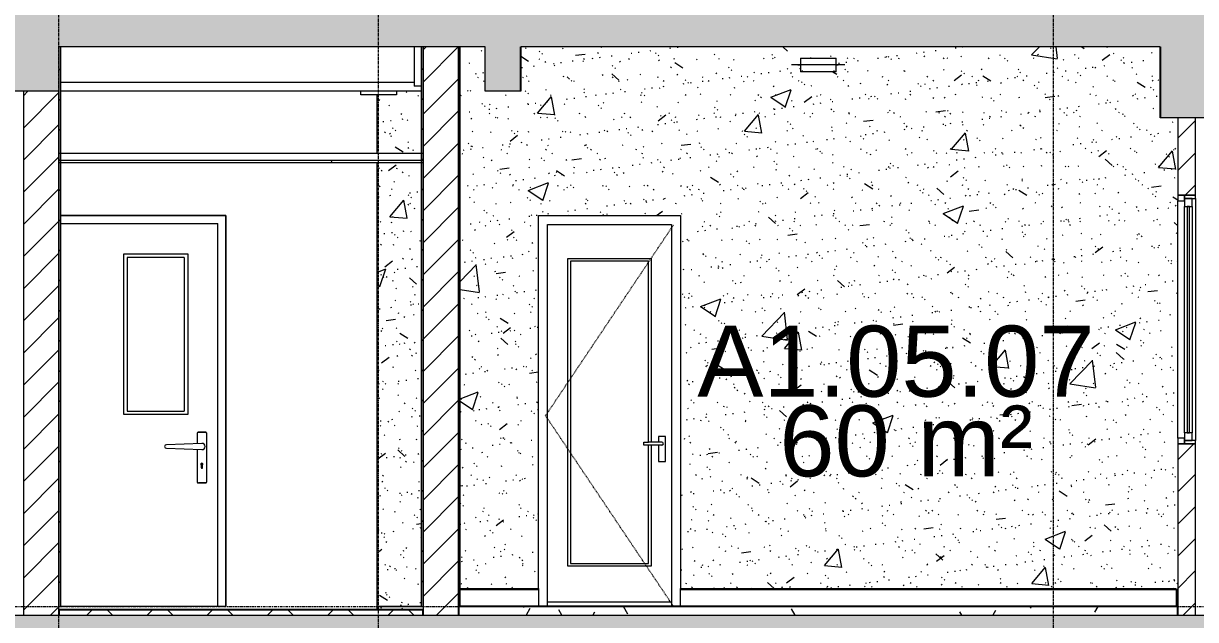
# Model space of a CAD drawing. Header units: millimetres. Extents: x 25061 to 259291, y -8723 to 35400.
# Drawn here: x 236610 to 243210, y 15726 to 19082 of the extents above; entities that cross this region are included whole.
import ezdxf

# ---------------------------------------------------------------- set-up
doc = ezdxf.new("R2010")
doc.units = ezdxf.units.MM
for name, pattern in [('Centre', [31.75, 6.35, -4.7625, 15.875, -4.7625]), ('Dash', [6.35, 3.175, -3.175]), ('Grid Line', [22.225, 12.7, -3.175, 3.175, -3.175])]:
    doc.linetypes.add(name, pattern=pattern)
for name, color, linetype, lineweight in [('0-2', 50, 'Continuous', 5), ('A-AREA-IDEN', 2, 'Continuous', 9), ('A-CLNG', 13, 'Continuous', 9), ('A-CLNG-3', 13, 'Continuous', 18), ('A-CLNG-PATT-3', 13, 'Continuous', 9), ('A-DETL-GENF-2', 7, 'Continuous', 9), ('A-DETL-GENF-HDLN-1', 7, 'Dash', 9), ('A-DETL-THIN', 151, 'Continuous', 9), ('A-DOOR', 31, 'Continuous', 9), ('A-DOOR-1', 7, 'Continuous', 9), ('A-DOOR-FRAM', 31, 'Continuous', 9), ('A-FLOR-1', 10, 'Continuous', 25), ('A-FLOR-3', 192, 'Continuous', 25), ('A-FLOR-HRAL-1', 253, 'Continuous', 9), ('A-FLOR-LEVL-2', 51, 'Centre', 9), ('A-FLOR-PATT-3', 8, 'Continuous', 9), ('A-FLOR-PATT-4', 67, 'Continuous', 9), ('A-GLAZ', 151, 'Continuous', 9), ('A-GLAZ-3', 7, 'Continuous', 9), ('A-WALL', 113, 'Continuous', 9), ('A-WALL-1', 113, 'Continuous', 18), ('A-WALL-2', 250, 'Continuous', 18), ('A-WALL-3', 7, 'Continuous', 9), ('A-WALL-PATT-1', 7, 'Continuous', 9), ('A-WALL-PATT-2', 9, 'Continuous', 9), ('A-WALL-PATT-4', 111, 'Continuous', 9), ('E-LITE-EQPM', 33, 'Continuous', 9), ('E-LITE-EQPM-1', 7, 'Continuous', 9), ('I-WALL', 2, 'Continuous', 9), ('I-WALL-1', 250, 'Continuous', 18), ('I-WALL-2', 7, 'Continuous', 9), ('I-WALL-3', 2, 'Continuous', 18), ('S-BEAM-1', 12, 'Continuous', 5), ('S-BEAM-2', 10, 'Continuous', 25), ('S-BEAM-3', 7, 'Continuous', 9), ('S-GRID-1', 1, 'Grid Line', 9)]:
    doc.layers.add(name, color=color, linetype=linetype, lineweight=lineweight)
doc.styles.add('Arial', font='arial.ttf', dxfattribs={"height": 400})
pattern_1 = [(45, (200382.47, 14125), (-90.50967, 90.50967), [])]
pattern_2 = [(45, (200382.47, 14125), (-84.8528, 84.8528), [])]
pattern_3 = [(50, (200382.5, 14125), (1165.978, -102.01), [121.92, -1341.12]), (355, (200382.5, 14125), (-225.554, 1222.763), [97.536, -1072.896]), (100.451, (200479.6, 14116.5), (940.433, 1120.746), [103.616, -1139.776]), (46.184, (200382.5, 14450.1), (1734.906, -269.074), [182.88, -2011.68]), (96.636, (200527, 14427.7), (1519.38, 1583.536), [155.424, -1709.665]), (351.184, (200382.5, 14450.1), (1519.39, 1583.52), [146.304, -1609.344]), (21, (200545, 14368.8), (970.332, -654.498), [121.92, -1341.12]), (326, (200545, 14368.8), (395.533, 1178.804), [97.536, -1072.896]), (71.451, (200625.9, 14314.3), (1365.87, 524.296), [103.616, -1139.776]), (37.5, (200382.47, 14125), (19.767, 541.1527), [53.645, -1006.246, 53.645, -1035.507, -1076.96]), (37.5, (200382.47, 14125), (19.767, 541.1527), [-2149.043, 53.645, -1023.315]), (7.5, (200382.5, 14125), (427.646, 641.156), [53.645, -567.334, 53.645, -981.862, -410.464]), (7.5, (200382.5, 14125), (427.646, 641.156), [-1656.486, 53.645, -356.819]), (327.5, (200019.96, 14125), (867.782, -36.665), [53.645, -352.755, 53.645, -1214.323, -1682.496]), (327.5, (200019.96, 14125), (867.782, -36.665), [-1674.368, 53.645, -1628.85]), (317.5, (199857.4, 14125), (948.028, 162.731), [53.645, -474.675, 53.645, -788.416, -1194.816]), (317.5, (199857.4, 14125), (948.028, 162.731), [-1370.38, 53.645, -1141.17])]
pattern_4 = [(37.5, (200382.47, 14125), (-5.1206, 156.61216), [5.364, -118.181, 5.364, -132.812, -132.08]), (37.5, (200382.47, 14125), (-5.1206, 156.61216), [-261.722, 5.364, -126.716]), (7.5, (200382.47, 14125), (143.847, 229.3842), [5.364, -61.285, 5.364, -105.989, -42.672]), (7.5, (200382.47, 14125), (143.847, 229.3842), [-178.003, 5.364, -37.308]), (327.5, (200282.5, 14125), (253.11758, 0.46008), [5.364, -35.276, 5.364, -140.94, -191.008]), (327.5, (200282.5, 14125), (253.11758, 0.46008), [-186.944, 5.364, -185.644]), (317.5, (200282.5, 14125), (244.3381, 71.3376), [5.364, -14.956, 5.364, -90.546, -109.728]), (317.5, (200282.5, 14125), (244.3381, 71.3376), [-116.23, 5.364, -104.364])]

# ---------------------------------------------------------------- blocks, each defined once
blk = doc.blocks.new('NCV_TKTC_KET CAU_rvt-2-TKCS_MẶT CẮT 2')
at = {"layer": 'S-BEAM-1'}
blk.add_hatch(color=256, dxfattribs=at).paths.add_polyline_path([(-41852.6, 18700), (-41852.6, 18700), (-41852.6, 18812.5)])
at = {"layer": 'S-BEAM-2'}
for p, q in [((-41852.6, 18700), (-41852.6, 18950)), ((-38252.6, 18950), (-38252.6, 18550))]:
    blk.add_line(p, q, dxfattribs=at)
at = {"layer": 'S-BEAM-3'}
for p, q in [((-42452.7, 18950), (-42452.7, 18730)), ((-42452.7, 18750), (-44442.6, 18750)), ((-42412.6, 18700), (-44442.6, 18700)), ((-42752.6, 18680), (-42752.6, 18700)), ((-42552.6, 18680), (-42752.6, 18680)), ((-42552.6, 18700), (-42552.6, 18680)), ((-42412.6, 18730), (-42452.7, 18730))]:
    blk.add_line(p, q, dxfattribs=at)
blk = doc.blocks.new('DOOR_CW_01 CANH MO-PANEL KINH - DIG_02-800x2200-CỬA NHÔM KÍNH-400864-TKCS_MẶT CẮT 2')
at = {"layer": 'A-DETL-GENF-HDLN-1'}
for p, q in [((-116112.6, 6673.5), (-115392.6, 7747)), ((-115392.6, 5600), (-116112.6, 6673.5))]:
    blk.add_line(p, q, dxfattribs=at)
at = {"layer": 'A-DOOR-1'}
for p, q in [((-116102.6, 5600), (-116102.6, 7750)), ((-116102.6, 7750), (-115402.6, 7750)), ((-115402.6, 7750), (-115402.6, 5600)), ((-115987.6, 7558), (-115517.6, 7558)), ((-115987.6, 5826), (-115987.6, 7558)), ((-115532.6, 7543), (-115972.6, 7543)), ((-115972.6, 7543), (-115972.6, 5841)), ((-115532.6, 6524.5), (-115532.6, 7543)), ((-115517.6, 7558), (-115517.6, 6524.5)), ((-115477.3, 6556), (-115477.3, 6524.5)), ((-115437.8, 6556), (-115477.3, 6556)), ((-115437.8, 6416), (-115437.8, 6556)), ((-115558.4, 6524.5), (-115532.6, 6524.5)), ((-115558.4, 6507.5), (-115558.4, 6524.5)), ((-115532.6, 6507.5), (-115558.4, 6507.5)), ((-115457.6, 6524.5), (-115532.6, 6524.5)), ((-115532.6, 5841), (-115532.6, 6507.5)), ((-115457.6, 6507.5), (-115532.6, 6507.5)), ((-115517.6, 6507.5), (-115517.6, 5826)), ((-115477.3, 6507.5), (-115477.3, 6416)), ((-115477.3, 6416), (-115437.8, 6416)), ((-115517.6, 5826), (-115987.6, 5826)), ((-115972.6, 5841), (-115532.6, 5841)), ((-116152.6, 5700), (-116152.6, 5695)), ((-115352.6, 5695), (-115352.6, 5700)), ((-116102.6, 5626), (-115402.6, 5626))]:
    blk.add_line(p, q, dxfattribs=at)
for start, end in [(0, 90), (270, 360)]:
    blk.add_arc((-115457.6, 6516), 8.5, start, end, dxfattribs=at)
blk = doc.blocks.new('M_Fixed - 900 x 1400-V148-TKCS_MẶT CẮT 2')
at = {"layer": 'A-GLAZ-3'}
for p, q in [((-38115.564287, 7915), (-38152.564287, 7915)), ((-38152.564287, 7915), (-38152.564287, 7883)), ((-38152.564287, 7883), (-38115.564287, 7883)), ((-38152.564287, 6547), (-38152.564287, 7883)), ((-38052.564287, 7915), (-38115.564287, 7915)), ((-38115.564287, 7915), (-38115.564287, 7896)), ((-38115.564287, 7883), (-38115.564287, 7915)), ((-38071.564287, 7896), (-38115.564287, 7896)), ((-38115.564287, 7896), (-38115.564287, 7852)), ((-38115.564287, 7896), (-38052.564287, 7896)), ((-38071.564287, 7852), (-38071.564287, 7896)), ((-38052.564287, 7896), (-38052.564287, 7915)), ((-38052.564287, 7896), (-38052.564287, 6534)), ((-38115.564287, 7852), (-38071.564287, 7852)), ((-38115.564287, 6578), (-38115.564287, 7852)), ((-38087.564287, 7852), (-38099.564287, 7852)), ((-38099.564287, 7852), (-38099.564287, 6578)), ((-38087.564287, 6578), (-38087.564287, 7852)), ((-38071.564287, 7852), (-38071.564287, 6578)), ((-38115.564287, 6547), (-38152.564287, 6547)), ((-38152.564287, 6547), (-38152.564287, 6515)), ((-38071.564287, 6578), (-38115.564287, 6578)), ((-38115.564287, 6578), (-38115.564287, 6534)), ((-38115.564287, 6515), (-38115.564287, 6547)), ((-38099.564287, 6578), (-38087.564287, 6578)), ((-38071.564287, 6534), (-38071.564287, 6578)), ((-38152.564287, 6515), (-38115.564287, 6515)), ((-38115.564287, 6534), (-38071.564287, 6534)), ((-38052.564287, 6534), (-38115.564287, 6534)), ((-38115.564287, 6534), (-38115.564287, 6515)), ((-38115.564287, 6515), (-38052.564287, 6515)), ((-38052.564287, 6515), (-38052.564287, 6534))]:
    blk.add_line(p, q, dxfattribs=at)
blk = doc.blocks.new('LIC_08-ĐÈN LED TRÒN GẮN NỔI - LIC_08 - ĐÈN LED TRÒN GẮN NỔI_ P_18W_ ÁNH SÁNG TRẮNG 6000K-V151-TKCS_MẶT CẮT 2')
at = {"layer": 'E-LITE-EQPM-1'}
for p, q in [((-114152.1, 8650), (-114202.1, 8650)), ((-114167.1, 8650), (-114154, 8650)), ((-113940.5, 8650), (-114167.1, 8650)), ((-114152.1, 8687), (-114152.1, 8610)), ((-114152.1, 8687), (-114052.1, 8687)), ((-114052.1, 8687), (-113952.1, 8687)), ((-113952.1, 8610), (-113952.1, 8687)), ((-113902.1, 8650), (-113952.1, 8650)), ((-113949.2, 8650), (-113940.5, 8650)), ((-114052.1, 8610), (-114152.1, 8610)), ((-114142.1, 8618), (-114142.1, 8615)), ((-113952.1, 8610), (-114052.1, 8610)), ((-113962.1, 8615), (-113962.1, 8618))]:
    blk.add_line(p, q, dxfattribs=at)
blk = doc.blocks.new('Railing - Railing-915960-TKCS_MẶT CẮT 2')
at = {"layer": 'A-FLOR-HRAL-1'}
for p, q in [((-40952.564287, 5600), (-40952.564287, 5695)), ((-40952.564287, 5695), (-38162.564287, 5695))]:
    blk.add_line(p, q, dxfattribs=at)
blk = doc.blocks.new('Railing - Railing-915961-TKCS_MẶT CẮT 2')
at = {"layer": 'A-FLOR-HRAL-1'}
for p, q in [((-42192.564287, 5695), (-42202.564287, 5695)), ((-42202.564287, 5695), (-42202.564287, 5600)), ((-42192.564287, 5600), (-42192.564287, 5695)), ((-42192.564287, 5695), (-41752.564287, 5695)), ((-41752.564287, 5695), (-41752.564287, 5600)), ((-38152.564287, 5695), (-38162.564287, 5695)), ((-38162.564287, 5695), (-38162.564287, 5600)), ((-38152.564287, 5600), (-38152.564287, 5695)), ((-42202.564287, 5600), (-42192.564287, 5600)), ((-38162.564287, 5600), (-38152.564287, 5600))]:
    blk.add_line(p, q, dxfattribs=at)
blk = doc.blocks.new('NCV_TKTC_TANG 5_rvt-2-TKCS_MẶT CẮT 2')
at = {"layer": 'A-FLOR-PATT-4'}
h = blk.add_hatch(dxfattribs=at)
h.set_pattern_fill('FP_36', color=256, style=0, pattern_type=2)
h.set_pattern_definition([(0, (-80880.3, 14125), (650.24, 162.56), [53.645, -434.035, 53.645, -3034.995]), (0, (-80880.3, 14125), (650.24, 162.56), [-541.325, -434.035, 53.645, -921.715, -1625.6]), (0, (-80880.3, 14125), (650.24, 162.56), [-1950.72, 53.645, -434.035, 53.645, -1084.275]), (0, (-80880.3, 14125), (650.24, 162.56), [-2492.045, -271.475, 53.645, -759.155]), (120, (-80636.46, 14206.28), (-465.9011, 481.84436), [53.645, -434.035, 53.645, -3034.995]), (120, (-80636.46, 14206.28), (-465.9011, 481.84436), [-541.325, -434.035, 53.645, -921.715, -1625.6]), (120, (-80636.46, 14206.28), (-465.9011, 481.84436), [-1950.72, 53.645, -434.035, 53.645, -1084.275]), (120, (-80636.46, 14206.28), (-465.9011, 481.84436), [-2492.045, -271.475, 53.645, -759.155]), (240, (-80555.18, 14531.4), (-184.3389, -644.40436), [53.645, -434.035, 53.645, -3034.995]), (240, (-80555.18, 14531.4), (-184.3389, -644.40436), [-541.325, -434.035, 53.645, -921.715, -1625.6]), (240, (-80555.18, 14531.4), (-184.3389, -644.40436), [-1950.72, 53.645, -434.035, 53.645, -1084.275]), (240, (-80555.18, 14531.4), (-184.3389, -644.40436), [-2492.045, -271.475, 53.645, -759.155])])
h.paths.add_polyline_path([(-38152.6, 15750), (-38152.6, 15800), (-42202.6, 15800), (-42202.6, 15750), (-38536.2, 15750)])
at = {"layer": 'A-WALL-PATT-1'}
h = blk.add_hatch(dxfattribs=at)
h.set_pattern_fill('FP_39', color=256, style=0, pattern_type=2)
h.set_pattern_definition([(45, (-80880.3, 14125), (-84.8528, 84.8528), [])])
h.paths.add_polyline_path([(-42192.6, 15900), (-42192.6, 18950), (-42202.6, 18950), (-42202.6, 15900)])
at = {"layer": 'A-WALL-PATT-2'}
h = blk.add_hatch(dxfattribs=at)
h.set_pattern_fill('FP_37', color=256, style=0, pattern_type=2)
h.set_pattern_definition([(50, (-80880.3, 14125), (1165.978, -102.01), [121.92, -1341.12]), (355, (-80880.3, 14125), (-225.554, 1222.763), [97.536, -1072.896]), (100.451, (-80783.1, 14116.5), (940.433, 1120.746), [103.616, -1139.776]), (46.184, (-80880.3, 14450.1), (1734.906, -269.074), [182.88, -2011.68]), (96.636, (-80735.7, 14427.7), (1519.38, 1583.536), [155.424, -1709.665]), (351.184, (-80880.3, 14450.1), (1519.39, 1583.52), [146.304, -1609.344]), (21, (-80717.7, 14368.8), (970.332, -654.498), [121.92, -1341.12]), (326, (-80717.7, 14368.8), (395.533, 1178.804), [97.536, -1072.896]), (71.451, (-80636.9, 14314.3), (1365.87, 524.296), [103.616, -1139.776]), (37.5, (-80880.3, 14125), (19.767, 541.1527), [53.645, -1006.246, 53.645, -1035.507, -1076.96]), (37.5, (-80880.3, 14125), (19.767, 541.1527), [-2149.043, 53.645, -1023.315]), (7.5, (-80880.3, 14125), (427.646, 641.156), [53.645, -567.334, 53.645, -981.862, -410.464]), (7.5, (-80880.3, 14125), (427.646, 641.156), [-1656.486, 53.645, -356.819]), (327.5, (-81242.8, 14125), (867.782, -36.665), [53.645, -352.755, 53.645, -1214.323, -1682.496]), (327.5, (-81242.8, 14125), (867.782, -36.665), [-1674.368, 53.645, -1628.85]), (317.5, (-81405.4, 14125), (948.028, 162.731), [53.645, -474.675, 53.645, -788.416, -1194.816]), (317.5, (-81405.4, 14125), (948.028, 162.731), [-1370.38, 53.645, -1141.17])])
h.paths.add_polyline_path([(-38162.6, 15900), (-38152.6, 15900), (-38152.6, 18550), (-38252.6, 18550), (-38252.6, 18950), (-41852.6, 18950), (-41852.6, 18700), (-42052.6, 18700), (-42052.6, 18950), (-42192.6, 18950), (-42192.6, 15900), (-41752.6, 15900), (-41752.6, 18000), (-40952.6, 18000), (-40952.6, 15900), (-38536.2, 15900)])
h.paths.add_polyline_path([(-40080.6, 18810), (-40277.2, 18810), (-40277.2, 18887), (-40077.2, 18887), (-40077.2, 18810)])
h = blk.add_hatch(dxfattribs=at)
h.set_pattern_fill('FP_38', color=256, style=0, pattern_type=2)
h.set_pattern_definition([(37.5, (-80880.3, 14125), (-5.1206, 156.61216), [5.364, -118.181, 5.364, -132.812, -132.08]), (37.5, (-80880.3, 14125), (-5.1206, 156.61216), [-261.722, 5.364, -126.716]), (7.5, (-80880.3, 14125), (143.847, 229.3842), [5.364, -61.285, 5.364, -105.989, -42.672]), (7.5, (-80880.3, 14125), (143.847, 229.3842), [-178.003, 5.364, -37.308]), (327.5, (-80980.28, 14125), (253.11758, 0.46008), [5.364, -35.276, 5.364, -140.94, -191.008]), (327.5, (-80980.28, 14125), (253.11758, 0.46008), [-186.944, 5.364, -185.644]), (317.5, (-80980.28, 14125), (244.3381, 71.3376), [5.364, -14.956, 5.364, -90.546, -109.728]), (317.5, (-80980.28, 14125), (244.3381, 71.3376), [-116.23, 5.364, -104.364])])
h.paths.add_polyline_path([(-38162.6, 15900), (-38152.6, 15900), (-38152.6, 18550), (-38252.6, 18550), (-38252.6, 18950), (-41852.6, 18950), (-41852.6, 18700), (-42052.6, 18700), (-42052.6, 18950), (-42192.6, 18950), (-42192.6, 15900), (-41752.6, 15900), (-41752.6, 18000), (-40952.6, 18000), (-40952.6, 15900), (-38536.2, 15900)])
h.paths.add_polyline_path([(-40080.6, 18810), (-40277.2, 18810), (-40277.2, 18887), (-40077.2, 18887), (-40077.2, 18810)])
h = blk.add_hatch(dxfattribs=at)
h.set_pattern_fill('FP_34', color=256, style=0, pattern_type=2)
h.set_pattern_definition([(45, (-80880.3, 14125), (-90.50967, 90.50967), [])])
h.paths.add_polyline_path([(-38152.6, 15750), (-38052.6, 15750), (-38052.6, 16715), (-38152.6, 16715), (-38152.6, 15900)])
h.paths.add_polyline_path([(-38152.6, 18115), (-38052.6, 18115), (-38052.6, 18550), (-38152.6, 18550), (-38152.6, 18504)])
at = {"layer": 'A-FLOR-1'}
for p, q in [((-38152.6, 15800), (-42202.6, 15800)), ((-42202.6, 15800), (-42202.6, 15750)), ((-38152.6, 15750), (-38152.6, 15800))]:
    blk.add_line(p, q, dxfattribs=at)
at = {"layer": 'A-WALL-2'}
for p, q in [((-38152.6, 18115), (-38052.6, 18115)), ((-38052.6, 16715), (-38152.6, 16715)), ((-38152.6, 15900), (-38152.6, 15750)), ((-38052.6, 15750), (-38052.6, 15850))]:
    blk.add_line(p, q, dxfattribs=at)
at = {"layer": 'A-WALL-3'}
for p, q in [((-38152.6, 18550), (-38152.6, 18115)), ((-38052.6, 18115), (-38052.6, 18550)), ((-38152.6, 16715), (-38152.6, 15900)), ((-38052.6, 15850), (-38052.6, 16715))]:
    blk.add_line(p, q, dxfattribs=at)
at = {"layer": 'I-WALL-1'}
for p, q in [((-42202.6, 18950), (-42202.6, 15900)), ((-42192.6, 15900), (-42192.6, 18950)), ((-42202.6, 15900), (-42192.6, 15900))]:
    blk.add_line(p, q, dxfattribs=at)
at = {"layer": 'I-WALL-2'}
for p, q in [((-41752.6, 15900), (-41752.6, 18000)), ((-41752.6, 18000), (-40952.6, 18000)), ((-40952.6, 18000), (-40952.6, 15900)), ((-42192.6, 15900), (-41752.6, 15900)), ((-40952.6, 15900), (-38162.6, 15900))]:
    blk.add_line(p, q, dxfattribs=at)
at = {"layer": ''}
for name in ['Railing - Railing-915961-TKCS_MẶT CẮT 2', 'Railing - Railing-915960-TKCS_MẶT CẮT 2']:
    blk.add_blockref(name, (0, 10200), dxfattribs=at)
at = {"layer": 'A-DOOR'}
blk.add_blockref('DOOR_CW_01 CANH MO-PANEL KINH - DIG_02-800x2200-CỬA NHÔM KÍNH-400864-TKCS_MẶT CẮT 2', (74400, 10200), dxfattribs=at)
at = {"layer": 'A-GLAZ'}
blk.add_blockref('M_Fixed - 900 x 1400-V148-TKCS_MẶT CẮT 2', (0, 10200), dxfattribs=at)
at = {"layer": 'E-LITE-EQPM'}
blk.add_blockref('LIC_08-ĐÈN LED TRÒN GẮN NỔI - LIC_08 - ĐÈN LED TRÒN GẮN NỔI_ P_18W_ ÁNH SÁNG TRẮNG 6000K-V151-TKCS_MẶT CẮT 2', (73874.9, 10200), dxfattribs=at)
blk = doc.blocks.new('FD_04 - FD_04-900x2200mm-V376-TKCS_MẶT CẮT 2')
at = {"layer": 'A-DOOR'}
for p, q in [((-44087.6, 17785), (-43727.6, 17785)), ((-44087.6, 16880), (-44087.6, 17785)), ((-44067.6, 17765), (-44067.6, 16900)), ((-43747.6, 17765), (-44067.6, 17765)), ((-43747.6, 17765), (-43747.6, 16900)), ((-43727.6, 17785), (-43727.6, 16880)), ((-44067.6, 16900), (-43747.6, 16900)), ((-43727.6, 16880), (-44087.6, 16880)), ((-43675.1, 16772.5), (-43675.1, 16716.5)), ((-43627.6, 16780), (-43667.6, 16780)), ((-43667.6, 16780), (-43627.6, 16780)), ((-43620.1, 16502.5), (-43620.1, 16772.5)), ((-43647.6, 16717.5), (-43847.9, 16710)), ((-43847.9, 16690), (-43647.6, 16682.5)), ((-43675.1, 16683.5), (-43675.1, 16502.5)), ((-43651.1, 16595.1), (-43651.1, 16581.2)), ((-43648.3, 16597), (-43648.3, 16603)), ((-43646.9, 16603), (-43646.9, 16597)), ((-43644.1, 16581.2), (-43644.1, 16595.1)), ((-43667.5, 16495), (-43627.6, 16495)), ((-43627.6, 16495), (-43667.5, 16495))]:
    blk.add_line(p, q, dxfattribs=at)
at = {"layer": 'A-DOOR', "flags": 128}
for points in [[(-43667.6, 16780), (-43667.9, 16780), (-43668.2, 16780), (-43668.5, 16779.9), (-43668.8, 16779.9), (-43669.1, 16779.9), (-43669.3, 16779.8), (-43669.6, 16779.7), (-43669.9, 16779.6), (-43670.2, 16779.5), (-43670.5, 16779.4), (-43670.8, 16779.3), (-43671, 16779.2), (-43671.3, 16779), (-43671.5, 16778.9), (-43671.8, 16778.7), (-43672, 16778.5), (-43672.3, 16778.3), (-43672.5, 16778.1), (-43672.7, 16777.9), (-43672.9, 16777.7), (-43673.1, 16777.5), (-43673.3, 16777.3), (-43673.5, 16777), (-43673.7, 16776.8), (-43673.9, 16776.6), (-43674, 16776.3), (-43674.2, 16776), (-43674.3, 16775.8), (-43674.4, 16775.5), (-43674.6, 16775.2), (-43674.7, 16774.9), (-43674.7, 16774.7), (-43674.8, 16774.4), (-43674.9, 16774.1), (-43675, 16773.8), (-43675, 16773.5), (-43675, 16773.2), (-43675.1, 16772.9), (-43675.1, 16772.6), (-43675.1, 16772.5)], [(-43620.1, 16772.5), (-43620.1, 16772.8), (-43620.1, 16773.1), (-43620.1, 16773.4), (-43620.2, 16773.7), (-43620.2, 16774), (-43620.3, 16774.3), (-43620.4, 16774.6), (-43620.4, 16774.9), (-43620.5, 16775.1), (-43620.7, 16775.4), (-43620.8, 16775.7), (-43620.9, 16776), (-43621.1, 16776.2), (-43621.2, 16776.5), (-43621.4, 16776.7), (-43621.5, 16777), (-43621.7, 16777.2), (-43621.9, 16777.4), (-43622.1, 16777.7), (-43622.3, 16777.9), (-43622.6, 16778.1), (-43622.8, 16778.3), (-43623, 16778.5), (-43623.3, 16778.6), (-43623.5, 16778.8), (-43623.8, 16779), (-43624, 16779.1), (-43624.3, 16779.3), (-43624.6, 16779.4), (-43624.8, 16779.5), (-43625.1, 16779.6), (-43625.4, 16779.7), (-43625.7, 16779.8), (-43626, 16779.8), (-43626.3, 16779.9), (-43626.6, 16779.9), (-43626.9, 16780), (-43627.2, 16780), (-43627.5, 16780), (-43627.6, 16780)], [(-43675.1, 16502.5), (-43675.1, 16502.2), (-43675, 16501.9), (-43675, 16501.6), (-43675, 16501.3), (-43674.9, 16501), (-43674.8, 16500.7), (-43674.8, 16500.4), (-43674.7, 16500.2), (-43674.6, 16499.9), (-43674.5, 16499.6), (-43674.3, 16499.3), (-43674.2, 16499), (-43674.1, 16498.8), (-43673.9, 16498.5), (-43673.8, 16498.3), (-43673.6, 16498), (-43673.4, 16497.8), (-43673.2, 16497.6), (-43673, 16497.3), (-43672.8, 16497.1), (-43672.6, 16496.9), (-43672.3, 16496.7), (-43672.1, 16496.5), (-43671.9, 16496.4), (-43671.6, 16496.2), (-43671.4, 16496), (-43671.1, 16495.9), (-43670.8, 16495.8), (-43670.5, 16495.6), (-43670.3, 16495.5), (-43670, 16495.4), (-43669.7, 16495.3), (-43669.4, 16495.2), (-43669.1, 16495.2), (-43668.8, 16495.1), (-43668.5, 16495.1), (-43668.2, 16495), (-43667.9, 16495), (-43667.6, 16495), (-43667.5, 16495)], [(-43627.6, 16495), (-43627.3, 16495), (-43627, 16495), (-43626.7, 16495.1), (-43626.4, 16495.1), (-43626.1, 16495.1), (-43625.8, 16495.2), (-43625.5, 16495.3), (-43625.2, 16495.4), (-43624.9, 16495.5), (-43624.6, 16495.6), (-43624.4, 16495.7), (-43624.1, 16495.8), (-43623.8, 16496), (-43623.6, 16496.1), (-43623.3, 16496.3), (-43623.1, 16496.5), (-43622.8, 16496.7), (-43622.6, 16496.9), (-43622.4, 16497.1), (-43622.2, 16497.3), (-43622, 16497.5), (-43621.8, 16497.7), (-43621.6, 16498), (-43621.4, 16498.2), (-43621.3, 16498.4), (-43621.1, 16498.7), (-43620.9, 16499), (-43620.8, 16499.2), (-43620.7, 16499.5), (-43620.6, 16499.8), (-43620.5, 16500.1), (-43620.4, 16500.3), (-43620.3, 16500.6), (-43620.2, 16500.9), (-43620.2, 16501.2), (-43620.1, 16501.5), (-43620.1, 16501.8), (-43620.1, 16502.1), (-43620.1, 16502.4), (-43620.1, 16502.5)]]:
    blk.add_lwpolyline(points, dxfattribs=at)
at = {"layer": 'A-DOOR'}
for centre, radius, start, end in [((-43667.6, 16772.5), 7.5, 150, 180), ((-43667.6, 16772.5), 7.5, 90, 120), ((-43627.6, 16772.5), 7.5, 60, 90), ((-43627.6, 16772.5), 7.5, 0, 30), ((-43847.6, 16700), 10, 92.14558, 180), ((-43847.6, 16700), 10, 180, 267.85442), ((-43647.6, 16700), 17.5, 0, 90), ((-43647.6, 16700), 17.5, 270, 0), ((-43647.6, 16600), 6, 305.68533, 234.31467), ((-43647.6, 16581.2), 3.5, 180, 0), ((-43647.6, 16603), 0.7, 0, 180), ((-43647.6, 16603), 0.7, 0, 180), ((-43647.6, 16597), 0.7, 180, 0), ((-43647.6, 16597), 0.7, 180, 0), ((-43667.5, 16502.5), 7.52, 180, 210), ((-43627.6, 16502.5), 7.5, 330, 0), ((-43667.5, 16502.5), 7.52, 240, 270), ((-43627.6, 16502.5), 7.5, 270, 300)]:
    blk.add_arc(centre, radius, start, end, dxfattribs=at)
at = {"layer": 'A-DOOR-FRAM'}
for p, q in [((-43512.6, 18000), (-44442.6, 18000)), ((-44442.6, 17955), (-43557.6, 17955)), ((-43557.6, 15800), (-43557.6, 17955)), ((-43512.6, 15800), (-43512.6, 18000)), ((-43512.6, 15800), (-43557.6, 15800))]:
    blk.add_line(p, q, dxfattribs=at)

msp = doc.modelspace()

# ---------------------------------------------------------------- hatches: boundary and pattern name
at = {"layer": 'A-CLNG-PATT-3'}
h = msp.add_hatch(dxfattribs=at)
h.set_pattern_fill('FP_41', color=256, style=0, pattern_type=2)
h.set_pattern_definition([(0, (200382.47, 14125), (1300.48, 325.12), [53.645, -921.715, 53.645, -6123.635]), (0, (200382.47, 14125), (1300.48, 325.12), [-1029.005, -921.715, 53.645, -1897.075, -3251.2]), (0, (200382.47, 14125), (1300.48, 325.12), [-3901.44, 53.645, -921.715, 53.645, -2222.195]), (0, (200382.47, 14125), (1300.48, 325.12), [-4930.445, -596.595, 53.645, -1571.955]), (120, (200870.15, 14287.56), (-931.8022, 963.6887), [53.645, -921.715, -6177.28]), (120, (200870.15, 14287.56), (-931.8022, 963.6887), [-975.36, 53.645, -921.715, -5201.92]), (120, (200870.15, 14287.56), (-931.8022, 963.6887), [-1950.72, 53.645, -1897.075, -3251.2]), (120, (200870.15, 14287.56), (-931.8022, 963.6887), [-3901.44, 53.645, -921.715, -2275.84]), (120, (200870.15, 14287.56), (-931.8022, 963.6887), [-4876.8, 53.645, -596.595, -1625.6]), (120, (200870.15, 14287.56), (-931.8022, 963.6887), [-5527.04, 53.645, -1571.955]), (240, (201032.7, 14937.8), (-368.6778, -1288.8087), [53.645, -921.715, -6177.28]), (240, (201032.7, 14937.8), (-368.6778, -1288.8087), [-975.36, 53.645, -921.715, -5201.92]), (240, (201032.7, 14937.8), (-368.6778, -1288.8087), [-1950.72, 53.645, -1897.075, -3251.2]), (240, (201032.7, 14937.8), (-368.6778, -1288.8087), [-3901.44, 53.645, -921.715, -2275.84]), (240, (201032.7, 14937.8), (-368.6778, -1288.8087), [-4876.8, 53.645, -596.595, -1625.6]), (240, (201032.7, 14937.8), (-368.6778, -1288.8087), [-5527.04, 53.645, -1571.955])])
h.paths.add_polyline_path([(238860.1, 18300), (238860.1, 18310), (236810.2, 18310), (236810.2, 18300), (238750.5, 18300)])
at = {"layer": 'A-DETL-GENF-2'}
h = msp.add_hatch(color=256, dxfattribs=at)
h.paths.add_polyline_path([(154310.3, 18550), (154310.3, 19150), (154010.3, 19150), (154010.3, 18550)])
h.paths.add_polyline_path([(243010.3, 18550), (243310.2, 18550), (243310.2, 18930), (244910.2, 18930), (244910.2, 18700), (245110.2, 18700), (245110.2, 19300), (244910.2, 19300), (244910.2, 19150), (227810.3, 19150), (227810.3, 18550), (228110.3, 18550), (228110.3, 18930), (232109.9, 18930), (232109.9, 18750), (232309.9, 18750), (232309.9, 18950), (236210.2, 18950), (236210.2, 18700), (236810.2, 18700), (236810.2, 18950), (239210.2, 18950), (239210.2, 18700), (239410.1, 18700), (239410.1, 18950), (243010.3, 18950)])
h.paths.add_polyline_path([(247310.3, 18550), (247610.2, 18550), (247610.2, 19150), (247310.3, 19150), (247310.3, 19120.9)])
h.paths.add_polyline_path([(158610.3, 18550), (158610.3, 18950), (162210.3, 18950), (162210.3, 18700), (162410.2, 18700), (162410.2, 18950), (164810.2, 18950), (164810.2, 18700), (165410.3, 18700), (165410.3, 18950), (169310.6, 18950), (169310.6, 18750), (169510.6, 18750), (169510.6, 18930), (173510.3, 18930), (173510.3, 18550), (173810.3, 18550), (173810.3, 19300), (173610.3, 19300), (173610.3, 19150), (156710.2, 19150), (156710.2, 19300), (156510.2, 19300), (156510.2, 18700), (156710.2, 18700), (156710.2, 18930), (158310.3, 18930), (158310.3, 18550), (158433.9, 18550)])
h = msp.add_hatch(color=256, dxfattribs=at)
h.paths.add_polyline_path([(154310.3, 15150), (154310.3, 15750), (154010.3, 15750), (154010.3, 15150)])
h.paths.add_polyline_path([(247310.3, 15150), (247610.2, 15150), (247610.2, 15750), (247310.3, 15750)])
h.paths.add_polyline_path([(228110.3, 15150), (228110.3, 15530), (232109.9, 15530), (232109.9, 15350), (232309.9, 15350), (232309.9, 15550), (236210.2, 15550), (236210.2, 15300), (236810.2, 15300), (236810.2, 15550), (239210.2, 15550), (239210.2, 15300), (239410.1, 15300), (239410.1, 15550), (243010.3, 15550), (243010.3, 15150), (243310.2, 15150), (243310.2, 15530), (244910.2, 15530), (244910.2, 15300), (245110.2, 15300), (245110.2, 15900), (244910.2, 15900), (244910.2, 15750), (227810.3, 15750), (227810.3, 15150)])
h.paths.add_polyline_path([(173810.3, 15150), (173810.3, 15900), (173610.3, 15900), (173610.3, 15750), (156710.2, 15750), (156710.2, 15900), (156510.2, 15900), (156510.2, 15300), (156710.2, 15300), (156710.2, 15530), (158310.3, 15530), (158310.3, 15150), (158610.3, 15150), (158610.3, 15550), (162210.3, 15550), (162210.3, 15300), (162410.2, 15300), (162410.2, 15550), (164810.2, 15550), (164810.2, 15300), (165410.3, 15300), (165410.3, 15550), (169310.6, 15550), (169310.6, 15350), (169510.6, 15350), (169510.6, 15530), (173510.3, 15530), (173510.3, 15150), (173543, 15150)])
at = {"layer": 'A-FLOR-PATT-3'}
h = msp.add_hatch(dxfattribs=at)
h.set_pattern_fill('FP_40', color=256, style=0, pattern_type=2)
h.set_pattern_definition([(45, (200382.47, 14125), (-169.7056, 169.7056), []), (135, (200382.47, 14125), (-169.7056, -169.7056), [])])
h.paths.add_polyline_path([(237160.1, 15750), (238860.1, 15750), (238860.1, 15780), (236810.1, 15780), (236810.1, 15750)])
h.paths.add_polyline_path([(164000.4, 15750), (164810.2, 15750), (164810.2, 15780), (162760.3, 15780), (162760.3, 15750), (163580.3, 15750)])
at = {"layer": 'A-WALL-PATT-4'}
h = msp.add_hatch(dxfattribs=at)
h.set_pattern_fill('FP_39', color=256, style=0, pattern_type=2)
h.set_pattern_definition(pattern_2)
h.paths.add_polyline_path([(236820.1, 15800), (236820.1, 18950), (236810.2, 18950), (236810.1, 15800)])
h.paths.add_polyline_path([(236820.1, 19150), (236820.1, 19200), (236810.1, 19200), (236810.1, 19150), (236817.6, 19150)])
h = msp.add_hatch(dxfattribs=at)
h.set_pattern_fill('FP_37', color=256, style=0, pattern_type=2)
h.set_pattern_definition(pattern_3)
h.paths.add_polyline_path([(238750.5, 15800), (238850.1, 15800), (238850.1, 18300), (238600.2, 18300), (238600.2, 15800)])
h.paths.add_polyline_path([(238860.1, 15800), (238860.2, 15800), (238860.1, 15900)])
h.paths.add_polyline_path([(239060.2, 15895), (239510.1, 15895), (239510.1, 15900), (239060.2, 15900)])
h.paths.add_polyline_path([(240500.1, 15895), (241060.2, 15895), (241060.2, 15900), (240500.1, 15900)])
h.paths.add_polyline_path([(238710.2, 18350), (238850.1, 18350), (238850.1, 18700), (238710.2, 18700), (238710.2, 18680), (238600.2, 18680), (238600.2, 18350)])
h.paths.add_polyline_path([(238750.5, 19180), (238850.1, 19180), (238850.1, 19200), (238600.2, 19200), (238600.2, 19180), (238615.4, 19180)])
h.paths.add_polyline_path([(238860.1, 19180), (238860.2, 19180), (238860.1, 19200)])
h = msp.add_hatch(dxfattribs=at)
h.set_pattern_fill('FP_38', color=256, style=0, pattern_type=2)
h.set_pattern_definition(pattern_4)
h.paths.add_polyline_path([(238750.5, 15800), (238850.1, 15800), (238850.1, 18300), (238600.2, 18300), (238600.2, 15800)])
h.paths.add_polyline_path([(238860.1, 15800), (238860.2, 15800), (238860.1, 15900)])
h.paths.add_polyline_path([(239060.2, 15895), (239510.1, 15895), (239510.1, 15900), (239060.2, 15900)])
h.paths.add_polyline_path([(240500.1, 15895), (241060.2, 15895), (241060.2, 15900), (240500.1, 15900)])
h.paths.add_polyline_path([(238710.2, 18350), (238850.1, 18350), (238850.1, 18700), (238710.2, 18700), (238710.2, 18680), (238600.2, 18680), (238600.2, 18350)])
h.paths.add_polyline_path([(238750.5, 19180), (238850.1, 19180), (238850.1, 19200), (238600.2, 19200), (238600.2, 19180), (238615.4, 19180)])
h.paths.add_polyline_path([(238860.1, 19180), (238860.2, 19180), (238860.1, 19200)])
h = msp.add_hatch(dxfattribs=at)
h.set_pattern_fill('FP_39', color=256, style=0, pattern_type=2)
h.set_pattern_definition(pattern_2)
h.paths.add_polyline_path([(238860.1, 15800), (238860.1, 18950), (238850.1, 18950), (238850.1, 15800)])
h.paths.add_polyline_path([(238850.1, 19150), (238860.1, 19150), (238860.1, 19200), (238850.1, 19200)])
h = msp.add_hatch(dxfattribs=at)
h.set_pattern_fill('FP_34', color=256, style=0, pattern_type=2)
h.set_pattern_definition(pattern_1)
h.paths.add_polyline_path([(239060.2, 15750), (239060.2, 18950), (238860.2, 18950), (238860.2, 15750)])
h = msp.add_hatch(dxfattribs=at)
h.set_pattern_fill('FP_34', color=256, style=0, pattern_type=2)
h.set_pattern_definition(pattern_1)
h.paths.add_polyline_path([(236810.2, 15750), (236810.2, 18700), (236610.2, 18700), (236610.2, 15750), (236762.5, 15750)])
h = msp.add_hatch(dxfattribs=at)
h.set_pattern_fill('FP_37', color=256, style=0, pattern_type=2)
h.set_pattern_definition(pattern_3)
h.paths.add_polyline_path([(238860.1, 12400), (238860.2, 12400), (238860.1, 14900), (238600.2, 14900), (238600.2, 12400), (238850.1, 12400)])
h.paths.add_polyline_path([(239070.2, 12495), (239510.1, 12495), (239510.1, 12500), (239060.2, 12500), (239060.2, 12495)])
h.paths.add_polyline_path([(241060.2, 12495), (241060.2, 12500), (240500.1, 12500), (240500.1, 12495), (241036, 12495)])
h.paths.add_polyline_path([(238600.2, 14950), (238860.2, 14950), (238860.1, 15300), (238710.2, 15300), (238710.2, 15280), (238600.2, 15280)])
h.paths.add_polyline_path([(238600.2, 15780), (238860.2, 15780), (238860.1, 15800), (238600.2, 15800)])
h = msp.add_hatch(dxfattribs=at)
h.set_pattern_fill('FP_38', color=256, style=0, pattern_type=2)
h.set_pattern_definition(pattern_4)
h.paths.add_polyline_path([(238860.1, 12400), (238860.2, 12400), (238860.1, 14900), (238600.2, 14900), (238600.2, 12400), (238850.1, 12400)])
h.paths.add_polyline_path([(239070.2, 12495), (239510.1, 12495), (239510.1, 12500), (239060.2, 12500), (239060.2, 12495)])
h.paths.add_polyline_path([(241060.2, 12495), (241060.2, 12500), (240500.1, 12500), (240500.1, 12495), (241036, 12495)])
h.paths.add_polyline_path([(238600.2, 14950), (238860.2, 14950), (238860.1, 15300), (238710.2, 15300), (238710.2, 15280), (238600.2, 15280)])
h.paths.add_polyline_path([(238600.2, 15780), (238860.2, 15780), (238860.1, 15800), (238600.2, 15800)])

# ---------------------------------------------------------------- linework, layer by layer
at = {"layer": 'A-CLNG'}
msp.add_line((238860.1, 18310), (236810.2, 18310), dxfattribs=at)
at = {"layer": 'A-CLNG-3'}
for p, q in [((238860.1, 18350), (236810.2, 18350)), ((236810.2, 18350), (236810.2, 18300)), ((238860.1, 18300), (238860.1, 18350)), ((236810.2, 18300), (238860.1, 18300))]:
    msp.add_line(p, q, dxfattribs=at)
at = {"layer": 'A-DETL-THIN'}
for p, q in [((239210.2, 18950), (236810.2, 18950)), ((236810.2, 18950), (236810.2, 18700)), ((239210.2, 18700), (239210.2, 18950)), ((243010.3, 18950), (239410.1, 18950)), ((239410.1, 18950), (239410.1, 18700)), ((243010.3, 18550), (243010.3, 18950)), ((236810.2, 18700), (236210.2, 18700)), ((239410.1, 18700), (239210.2, 18700)), ((243310.2, 18550), (243010.3, 18550)), ((227810.3, 15750), (244910.2, 15750))]:
    msp.add_line(p, q, dxfattribs=at)
at = {"layer": 'A-FLOR-3'}
for p, q in [((238860.1, 15780), (236810.1, 15780)), ((236810.1, 15780), (236810.1, 15750)), ((238860.1, 15750), (238860.1, 15780))]:
    msp.add_line(p, q, dxfattribs=at)
at = {"layer": 'A-FLOR-LEVL-2'}
msp.add_line((147110.2, 15800), (255566.7, 15800), dxfattribs=at)
at = {"layer": 'A-WALL'}
for p, q in [((236810.1, 18700), (236810.1, 15800)), ((236810.2, 15800), (236810.2, 18700)), ((236820.1, 18000), (237750.2, 18000)), ((237750.2, 18000), (237750.2, 15800)), ((237750.2, 15800), (236820.1, 15800))]:
    msp.add_line(p, q, dxfattribs=at)
at = {"layer": 'A-WALL-1'}
for p, q in [((238860.2, 18950), (238860.2, 15750)), ((239060.2, 15750), (239060.2, 18950)), ((236610.2, 18700), (236610.2, 15750)), ((236810.2, 15750), (236810.2, 15800))]:
    msp.add_line(p, q, dxfattribs=at)
at = {"layer": 'I-WALL'}
for p, q in [((238600.2, 18680), (238600.2, 18350)), ((238600.2, 18300), (238600.2, 15800)), ((239510.1, 15895), (239510.1, 15900)), ((240500.1, 15900), (240500.1, 15895)), ((238600.2, 15800), (238850.1, 15800)), ((238850.1, 15800), (238600.2, 15800)), ((238600.2, 15800), (238600.2, 15780))]:
    msp.add_line(p, q, dxfattribs=at)
at = {"layer": 'I-WALL-3'}
for p, q in [((236820.1, 15800), (236820.1, 18950.2)), ((238850.1, 18950), (238850.1, 15800)), ((238860.1, 15800), (238860.1, 18950)), ((236810.1, 15800), (236820.1, 15800)), ((238850.1, 15800), (238860.1, 15800))]:
    msp.add_line(p, q, dxfattribs=at)
at = {"layer": 'S-GRID-1'}
for p, q in [((236810.2, -3283.1), (236810.2, 30285.9)), ((238610.2, -3283.1), (238610.2, 30285.9)), ((242410.2, -3283.1), (242410.2, 30285.9))]:
    msp.add_line(p, q, dxfattribs=at)

# ---------------------------------------------------------------- block references
at = {"layer": '0-2'}
for name in ['NCV_TKTC_KET CAU_rvt-2-TKCS_MẶT CẮT 2', 'NCV_TKTC_TANG 5_rvt-2-TKCS_MẶT CẮT 2']:
    msp.add_blockref(name, (281262.8, 0), dxfattribs=at)
at = {"layer": 'A-DOOR'}
msp.add_blockref('FD_04 - FD_04-900x2200mm-V376-TKCS_MẶT CẮT 2', (281262.8, 0), dxfattribs=at)

# ---------------------------------------------------------------- texts
at = {"layer": 'A-AREA-IDEN', "char_height": 400, "line_spacing_factor": 0.936439, "style": 'Arial'}
for s, insert, width, attachment_point in [('\\pt8,16,24,32,40,48,56,64,72,80,88,96,104,112,120,128,136,144,152,160,168,176,184,192,200,208,216,224,232,240,248,256;A1.05.07', (241522.9, 16974.9), 2233.6, 8), ('\\pt8,16,24,32,40,48,56,64,72,80,88,96,104,112,120,128,136,144,152,160,168,176,184,192,200,208,216,224,232,240,248,256;60 m²', (241580.9, 16729.1), 1449.6, 5)]:
    msp.add_mtext(s, dxfattribs=dict(at, insert=insert, width=width, attachment_point=attachment_point))

doc.saveas('drawing.dxf')
